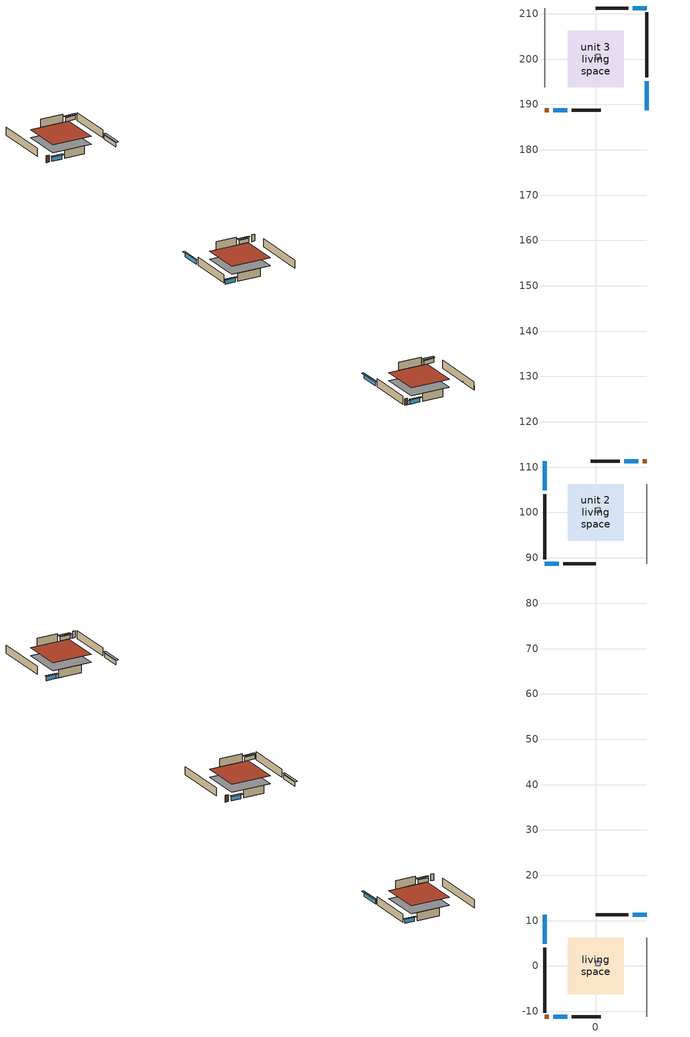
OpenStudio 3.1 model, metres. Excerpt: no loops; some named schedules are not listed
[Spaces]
central ac and furnace airloop ret air space
 floor adiabatic (AdiabaticConst): 0,0 0,1 1,1 1,0 z0
 wall adiabatic (AdiabaticConst): 0,0 1,0 1,1 0,1 0,0 z0:1
 ceiling adiabatic (AdiabaticConst): 1,0 1,1 0,1 0,0 z1
living space
 floor foundation (Surface_1 construction): -6.19,-6.19 -6.19,6.19 6.19,6.19 6.19,-6.19 z0
 wall outside (AdiabaticWallConstruction 1): -11.25,-11.25 -10.33,-11.25 z0:2.03
 wall outside (AdiabaticWallConstruction): -9.4,-11.25 -6.26,-11.25 / 11.25,11.25 8.11,11.25 / -11.25,11.25 -11.25,4.95 z0:1.22
 wall outside (Surface_5 construction): -5.34,-11.25 1.1,-11.25 z0:2.44
 wall outside (Surface_3 construction): 7.18,11.25 -0.02,11.25 z0:2.44
 wall outside (Surface_2 construction): -11.25,4.02 -11.25,-10.32 z0:2.44
 wall adiabatic (Surface_4 construction): 11.25,-11.25 11.25,6.24 z0:2.44
 window (WindowConstruction 2): -9.4,-11.25 -6.26,-11.25 z0:1.22
 window (WindowConstruction 1): 11.25,11.25 8.11,11.25 z0:1.22
 window (WindowConstruction): -11.25,11.25 -11.25,4.95 z0:1.22
 door (Door): -11.25,-11.25 -10.33,-11.25 z0:2.03
 roof outside (Surface_6 construction): -6.19,6.19 -6.19,-6.19 6.19,-6.19 6.19,6.19 z2.44
unit 2 central ac and furnace airloop ret air space
 floor adiabatic (unit 2 AdiabaticConst): 0,100 0,101 1,101 1,100 z0
 wall adiabatic (unit 2 AdiabaticConst): 0,100 1,100 1,101 0,101 0,100 z0:1
 ceiling adiabatic (unit 2 AdiabaticConst): 1,100 1,101 0,101 0,100 z1
unit 2 living space
 floor foundation (unit 2 Surface_1 construction): -6.19,93.81 -6.19,106.19 6.19,106.19 6.19,93.81 z0
 wall outside (unit 2 AdiabaticWallConstruction 1): 11.25,111.25 10.33,111.25 z0:2.03
 wall outside (unit 2 AdiabaticWallConstruction): 9.4,111.25 6.26,111.25 / -11.25,111.25 -11.25,104.95 / -11.25,88.75 -8.11,88.75 z0:1.22
 wall outside (unit 2 Surface_5 construction): 5.34,111.25 -1.1,111.25 z0:2.44
 wall outside (unit 2 Surface_3 construction): -7.18,88.75 0.02,88.75 z0:2.44
 wall outside (unit 2 Surface_4 construction): -11.25,104.02 -11.25,89.68 z0:2.44
 wall adiabatic (unit 2 Surface_2 construction): 11.25,88.75 11.25,106.24 z0:2.44
 window (unit 2 WindowConstruction 2): 9.4,111.25 6.26,111.25 z0:1.22
 window (unit 2 WindowConstruction 1): -11.25,111.25 -11.25,104.95 z0:1.22
 window (unit 2 WindowConstruction): -11.25,88.75 -8.11,88.75 z0:1.22
 door (unit 2 Door): 11.25,111.25 10.33,111.25 z0:2.03
 roof outside (unit 2 Surface_6 construction): -6.19,106.19 -6.19,93.81 6.19,93.81 6.19,106.19 z2.44
unit 3 central ac and furnace airloop ret air space
 floor adiabatic (unit 3 AdiabaticConst): 0,200 0,201 1,201 1,200 z0
 wall adiabatic (unit 3 AdiabaticConst): 0,200 1,200 1,201 0,201 0,200 z0:1
 ceiling adiabatic (unit 3 AdiabaticConst): 1,200 1,201 0,201 0,200 z1
unit 3 living space
 floor foundation (unit 3 Surface_1 construction): -6.19,193.81 -6.19,206.19 6.19,206.19 6.19,193.81 z0
 wall outside (unit 3 AdiabaticWallConstruction 1): -11.25,188.75 -10.33,188.75 z0:2.03
 wall outside (unit 3 AdiabaticWallConstruction): -9.4,188.75 -6.26,188.75 / 11.25,188.75 11.25,195.05 / 11.25,211.25 8.11,211.25 z0:1.22
 wall outside (unit 3 Surface_5 construction): -5.34,188.75 1.1,188.75 z0:2.44
 wall outside (unit 3 Surface_4 construction): 11.25,195.98 11.25,210.32 z0:2.44
 wall outside (unit 3 Surface_3 construction): 7.18,211.25 -0.02,211.25 z0:2.44
 wall adiabatic (unit 3 Surface_2 construction): -11.25,211.25 -11.25,193.76 z0:2.44
 window (unit 3 WindowConstruction 2): -9.4,188.75 -6.26,188.75 z0:1.22
 window (unit 3 WindowConstruction 1): 11.25,188.75 11.25,195.05 z0:1.22
 window (unit 3 WindowConstruction): 11.25,211.25 8.11,211.25 z0:1.22
 door (unit 3 Door): -11.25,188.75 -10.33,188.75 z0:2.03
 roof outside (unit 3 Surface_6 construction): -6.19,206.19 -6.19,193.81 6.19,193.81 6.19,206.19 z2.44
shading: -9.4,-11.25 -6.26,-11.25 / 11.25,11.25 8.11,11.25 / -11.25,11.25 -11.25,4.95 / 9.4,11.25 6.26,11.25 / -11.25,11.25 -11.25,4.95 / -11.25,-11.25 -8.11,-11.25 / -9.4,-11.25 -6.26,-11.25 / 11.25,-11.25 11.25,-4.95 / 11.25,11.25 8.11,11.25 z0:1.22; -5.96,-11.25 -9.71,-11.25 -9.71,-11.86 -5.96,-11.86 z1.52; 7.8,11.25 11.55,11.25 11.55,11.86 7.8,11.86 z1.52; -11.25,4.65 -11.25,11.55 -11.86,11.55 -11.86,4.65 z1.52; 5.96,111.25 9.71,111.25 9.71,111.86 5.96,111.86 z1.52; -11.25,104.65 -11.25,111.55 -11.86,111.55 -11.86,104.65 z1.52; -7.8,88.75 -11.55,88.75 -11.55,88.14 -7.8,88.14 z1.52; -5.96,188.75 -9.71,188.75 -9.71,188.14 -5.96,188.14 z1.52; 11.25,195.35 11.25,188.45 11.86,188.45 11.86,195.35 z1.52; 7.8,211.25 11.55,211.25 11.55,211.86 7.8,211.86 z1.52
[Building]
Building 1: Nominal Floor to Floor Height {m}=8; Standards Number of Stories=1; Standards Number of Above Ground Stories=1; Standards Building Type=Residential; Standards Number of Living Units=3
[Site:WaterMainsTemperature]
Calculation Method=Schedule; Temperature Schedule=mains temperature schedule
[Site:GroundTemperature:Deep]
17.4819, 17.4819, 17.4819, 17.4819, 17.4819, 17.4819, 17.4819, 17.4819, 17.4819, 17.4819, 17.4819, 17.4819
[Site:GroundTemperature:Shallow]
16.0135, 15.3405, 15.2866, 15.6059, 16.8881, 18.1643, 19.2707, 19.9716, 20.0311, 19.4611, 18.3829, 17.1458
[ClimateZones]
Climate Zone Institution Name 1=Building America; Climate Zone Document Year 1=0; Climate Zone Value 1=Hot-Dry
[Site]
Long Beach Daugherty Fld_CA_USA: Latitude {deg}=33.83; Longitude {deg}=-118.17; Time Zone {hr}=-8; Elevation {m}=8; Terrain=Suburbs
[Construction]
AdiabaticConst: Adiabatic
AdiabaticWallConstruction 1; AdiabaticWallConstruction: wood siding 1, WallRigidIns, WallStudAndCavity 2, Drywall 0.5 in.
Door: DoorMaterial
WindowConstruction 2; WindowConstruction 1; WindowConstruction: WindowMaterial
Surface_1 construction: Concrete 4.0 in., Floor Covering
Surface_5 construction; Surface_3 construction; Surface_2 construction: wood siding, WallSheathing, WallStudAndCavity, Drywall 0.5 in.
Surface_4 construction: WallSheathing, WallStudAndCavity 1
Surface_6 construction: asphalt or fiberglass shingles, RoofStudAndCavity
unit 2 AdiabaticConst: unit 2 Adiabatic
unit 2 AdiabaticWallConstruction 1; unit 2 AdiabaticWallConstruction: unit 2 wood siding 1, unit 2 WallRigidIns, unit 2 WallStudAndCavity 2, unit 2 Drywall 0.5 in.
unit 2 Door: unit 2 DoorMaterial
unit 2 WindowConstruction 2; unit 2 WindowConstruction 1; unit 2 WindowConstruction: unit 2 WindowMaterial
unit 2 Surface_1 construction: unit 2 Concrete 4.0 in., unit 2 Floor Covering
unit 2 Surface_5 construction; unit 2 Surface_4 construction; unit 2 Surface_3 construction: unit 2 wood siding, unit 2 WallSheathing, unit 2 WallStudAndCavity 1, unit 2 Drywall 0.5 in.
unit 2 Surface_2 construction: unit 2 WallSheathing, unit 2 WallStudAndCavity
unit 2 Surface_6 construction: unit 2 asphalt or fiberglass shingles, unit 2 RoofStudAndCavity
unit 3 AdiabaticConst: unit 3 Adiabatic
unit 3 AdiabaticWallConstruction 1; unit 3 AdiabaticWallConstruction: unit 3 wood siding 1, unit 3 WallRigidIns, unit 3 WallStudAndCavity 2, unit 3 Drywall 0.5 in.
unit 3 Door: unit 3 DoorMaterial
unit 3 WindowConstruction 2; unit 3 WindowConstruction 1; unit 3 WindowConstruction: unit 3 WindowMaterial
unit 3 Surface_1 construction: unit 3 Concrete 4.0 in., unit 3 Floor Covering
unit 3 Surface_5 construction; unit 3 Surface_4 construction; unit 3 Surface_3 construction: unit 3 wood siding, unit 3 WallSheathing, unit 3 WallStudAndCavity 1, unit 3 Drywall 0.5 in.
unit 3 Surface_2 construction: unit 3 WallSheathing, unit 3 WallStudAndCavity
unit 3 Surface_6 construction: unit 3 asphalt or fiberglass shingles, unit 3 RoofStudAndCavity
[Material:NoMass] Roughness=Rough; Thermal Resistance {m2-K/W}=176.1
Adiabatic; unit 2 Adiabatic; unit 3 Adiabatic
[Material] Roughness=Rough
Name | Thickness {m} | Conductivity {W/m-K} | Density {kg/m3} | Specific Heat {J/kg-K} | Thermal Absorptance | Solar Absorptance | Visible Absorptance
DoorMaterial; unit 2 DoorMaterial; unit 3 DoorMaterial | 0.04445 | 0.0612267 | 512.64 | 1214.23
WallStudAndCavity 2; unit 2 WallStudAndCavity 2; unit 3 WallStudAndCavity 2 | 0.0889 | 0.380278 | 52.3479 | 1209.89
WallRigidIns; unit 2 WallRigidIns; unit 3 WallRigidIns | 0.512978 | 0.029427 | 32.04 | 1214.23
wood siding 1; unit 2 wood siding 1; unit 3 wood siding 1 | 0.0254 | 0.102417 | 544.68 | 1172.36 | 0.9 | 0.75 | 0.75
Floor Covering; unit 2 Floor Covering; unit 3 Floor Covering | 0.0127 | 0.0450781 | 54.468 | 1339.84 | 0.9 | 0.9 | 0.9
Concrete 4.0 in.; unit 2 Concrete 4.0 in.; unit 3 Concrete 4.0 in. | 0.1016 | 1.803125 | 2242.8 | 837.4 | 0.9
WallStudAndCavity 1; unit 2 WallStudAndCavity; unit 3 WallStudAndCavity | 0.1397 | 0.393673 | 139.0536 | 1170.24
Drywall 0.5 in.; unit 2 Drywall 0.5 in.; unit 3 Drywall 0.5 in. | 0.0127 | 0.160291 | 801 | 837.4 | 0.9 | 0.5 | 0.1
WallStudAndCavity; unit 2 WallStudAndCavity 1; unit 3 WallStudAndCavity 1 | 0.1397 | 0.0823012 | 139.0536 | 1170.24
WallSheathing; unit 2 WallSheathing; unit 3 WallSheathing | 0.0127 | 0.115458 | 512.64 | 1214.23
wood siding; unit 2 wood siding; unit 3 wood siding | 0.0254 | 0.102417 | 544.68 | 1172.36 | 0.9 | 0.7 | 0.7
RoofStudAndCavity; unit 2 RoofStudAndCavity; unit 3 RoofStudAndCavity | 0.0889 | 0.502087 | 50.32683 | 1063.81
asphalt or fiberglass shingles; unit 2 asphalt or fiberglass shingles; unit 3 asphalt or fiberglass shingles | 0.009525 | 0.162714 | 1121.4 | 1465.45 | 0.9 | 0.85 | 0.85
[WindowMaterial:SimpleGlazingSystem] U-Factor {W/m2-K}=2.10086; Solar Heat Gain Coefficient=0.3
WindowMaterial; unit 2 WindowMaterial; unit 3 WindowMaterial
[OtherEquipment]
Name | Other Equipment Definition | Space or SpaceType | Schedule | Fuel Type
mech vent house fan latent load equip | mech vent house fan latent load equip | living space | Always On Discrete | None
mech vent house fan sensible load equip | mech vent house fan sensible load equip | living space | Always On Discrete | None
central_ac_and_furnace_airloop_0_SupLatLkToDZ equip | central_ac_and_furnace_airloop_0_SupLatLkToDZ equip | living space | Always On Discrete | None
central_ac_and_furnace_airloop_0_SupSensLkToDZ equip | central_ac_and_furnace_airloop_0_SupSensLkToDZ equip | living space | Always On Discrete | None
central_ac_and_furnace_airloop_0_RetCondToDZ equip | central_ac_and_furnace_airloop_0_RetCondToDZ equip | living space | Always On Discrete | None
central_ac_and_furnace_airloop_0_SupCondToDZ equip | central_ac_and_furnace_airloop_0_SupCondToDZ equip | living space | Always On Discrete | None
central_ac_and_furnace_airloop_0_RetLatLkToRP equip | central_ac_and_furnace_airloop_0_RetLatLkToRP equip | central ac and furnace airloop ret air space | Always On Discrete | None
central_ac_and_furnace_airloop_0_RetSensLkToRP equip | central_ac_and_furnace_airloop_0_RetSensLkToRP equip | central ac and furnace airloop ret air space | Always On Discrete | None
central_ac_and_furnace_airloop_0_SupCondToLv equip | central_ac_and_furnace_airloop_0_SupCondToLv equip | living space | Always On Discrete | None
central_ac_and_furnace_airloop_0_SupLatLkToLv equip | central_ac_and_furnace_airloop_0_SupLatLkToLv equip | living space | Always On Discrete | None
central_ac_and_furnace_airloop_0_SupSensLkToLv equip | central_ac_and_furnace_airloop_0_SupSensLkToLv equip | living space | Always On Discrete | None
water latent | water latent | living space | fixtures | None
water sensible | water sensible | living space | fixtures | None
cooking range 1 | cooking range 2 | living space | cooking_range | NaturalGas
clothes dryer 1 | clothes dryer 2 | living space | clothes_dryer | NaturalGas
water heater EC adjustment | water heater EC adjustment | living space | Always On Discrete | NaturalGas
central_ac_and_furnace_airloop_0_RetCondToRP equip | central_ac_and_furnace_airloop_0_RetCondToRP equip | central ac and furnace airloop ret air space | Always On Discrete | None
unit 2 mech vent house fan latent load equip | unit 2 mech vent house fan latent load equip | unit 2 living space | unit 2 Always On Discrete | None
unit 2 mech vent house fan sensible load equip | unit 2 mech vent house fan sensible load equip | unit 2 living space | unit 2 Always On Discrete | None
unit 2 central_ac_and_furnace_airloop_0_SupLatLkToDZ equip | unit 2 central_ac_and_furnace_airloop_0_SupLatLkToDZ equip | unit 2 living space | unit 2 Always On Discrete | None
unit 2 central_ac_and_furnace_airloop_0_SupSensLkToDZ equip | unit 2 central_ac_and_furnace_airloop_0_SupSensLkToDZ equip | unit 2 living space | unit 2 Always On Discrete | None
unit 2 central_ac_and_furnace_airloop_0_RetCondToDZ equip | unit 2 central_ac_and_furnace_airloop_0_RetCondToDZ equip | unit 2 living space | unit 2 Always On Discrete | None
unit 2 central_ac_and_furnace_airloop_0_SupCondToDZ equip | unit 2 central_ac_and_furnace_airloop_0_SupCondToDZ equip | unit 2 living space | unit 2 Always On Discrete | None
unit 2 central_ac_and_furnace_airloop_0_RetLatLkToRP equip | unit 2 central_ac_and_furnace_airloop_0_RetLatLkToRP equip | unit 2 central ac and furnace airloop ret air space | unit 2 Always On Discrete | None
unit 2 central_ac_and_furnace_airloop_0_RetSensLkToRP equip | unit 2 central_ac_and_furnace_airloop_0_RetSensLkToRP equip | unit 2 central ac and furnace airloop ret air space | unit 2 Always On Discrete | None
unit 2 central_ac_and_furnace_airloop_0_RetCondToRP equip | unit 2 central_ac_and_furnace_airloop_0_RetCondToRP equip | unit 2 central ac and furnace airloop ret air space | unit 2 Always On Discrete | None
unit 2 central_ac_and_furnace_airloop_0_SupCondToLv equip | unit 2 central_ac_and_furnace_airloop_0_SupCondToLv equip | unit 2 living space | unit 2 Always On Discrete | None
unit 2 central_ac_and_furnace_airloop_0_SupLatLkToLv equip | unit 2 central_ac_and_furnace_airloop_0_SupLatLkToLv equip | unit 2 living space | unit 2 Always On Discrete | None
unit 2 central_ac_and_furnace_airloop_0_SupSensLkToLv equip | unit 2 central_ac_and_furnace_airloop_0_SupSensLkToLv equip | unit 2 living space | unit 2 Always On Discrete | None
unit 2 water latent | unit 2 water latent | unit 2 living space | unit 2 fixtures | None
unit 2 water sensible | unit 2 water sensible | unit 2 living space | unit 2 fixtures | None
unit 2 cooking range 1 | unit 2 cooking range 2 | unit 2 living space | unit 2 cooking_range | NaturalGas
unit 2 clothes dryer 1 | unit 2 clothes dryer 2 | unit 2 living space | unit 2 clothes_dryer | NaturalGas
unit 2 water heater EC adjustment | unit 2 water heater EC adjustment | unit 2 living space | unit 2 Always On Discrete | NaturalGas
unit 3 mech vent house fan latent load equip | unit 3 mech vent house fan latent load equip | unit 3 living space | unit 3 Always On Discrete | None
unit 3 mech vent house fan sensible load equip | unit 3 mech vent house fan sensible load equip | unit 3 living space | unit 3 Always On Discrete | None
unit 3 central_ac_and_furnace_airloop_0_SupLatLkToDZ equip | unit 3 central_ac_and_furnace_airloop_0_SupLatLkToDZ equip | unit 3 living space | unit 3 Always On Discrete | None
unit 3 central_ac_and_furnace_airloop_0_SupSensLkToDZ equip | unit 3 central_ac_and_furnace_airloop_0_SupSensLkToDZ equip | unit 3 living space | unit 3 Always On Discrete | None
unit 3 central_ac_and_furnace_airloop_0_RetCondToDZ equip | unit 3 central_ac_and_furnace_airloop_0_RetCondToDZ equip | unit 3 living space | unit 3 Always On Discrete | None
unit 3 central_ac_and_furnace_airloop_0_SupCondToDZ equip | unit 3 central_ac_and_furnace_airloop_0_SupCondToDZ equip | unit 3 living space | unit 3 Always On Discrete | None
unit 3 central_ac_and_furnace_airloop_0_RetLatLkToRP equip | unit 3 central_ac_and_furnace_airloop_0_RetLatLkToRP equip | unit 3 central ac and furnace airloop ret air space | unit 3 Always On Discrete | None
unit 3 central_ac_and_furnace_airloop_0_RetSensLkToRP equip | unit 3 central_ac_and_furnace_airloop_0_RetSensLkToRP equip | unit 3 central ac and furnace airloop ret air space | unit 3 Always On Discrete | None
unit 3 central_ac_and_furnace_airloop_0_RetCondToRP equip | unit 3 central_ac_and_furnace_airloop_0_RetCondToRP equip | unit 3 central ac and furnace airloop ret air space | unit 3 Always On Discrete | None
unit 3 central_ac_and_furnace_airloop_0_SupCondToLv equip | unit 3 central_ac_and_furnace_airloop_0_SupCondToLv equip | unit 3 living space | unit 3 Always On Discrete | None
unit 3 central_ac_and_furnace_airloop_0_SupLatLkToLv equip | unit 3 central_ac_and_furnace_airloop_0_SupLatLkToLv equip | unit 3 living space | unit 3 Always On Discrete | None
unit 3 central_ac_and_furnace_airloop_0_SupSensLkToLv equip | unit 3 central_ac_and_furnace_airloop_0_SupSensLkToLv equip | unit 3 living space | unit 3 Always On Discrete | None
unit 3 water latent | unit 3 water latent | unit 3 living space | unit 3 fixtures | None
unit 3 water sensible | unit 3 water sensible | unit 3 living space | unit 3 fixtures | None
unit 3 cooking range 1 | unit 3 cooking range 2 | unit 3 living space | unit 3 cooking_range | NaturalGas
unit 3 clothes dryer 1 | unit 3 clothes dryer 2 | unit 3 living space | unit 3 clothes_dryer | NaturalGas
unit 3 water heater EC adjustment | unit 3 water heater EC adjustment | unit 3 living space | unit 3 Always On Discrete | NaturalGas
[SpaceInfiltration:DesignFlowRate] Design Flow Rate Calculation Method=Flow/Space; Design Flow Rate {m3/s}=0
Name | Space or SpaceType | Schedule
infil flow; whole house fan flow; natural vent flow | living space | Always On Discrete
unit 2 infil flow; unit 2 whole house fan flow; unit 2 natural vent flow | unit 2 living space | unit 2 Always On Discrete
unit 3 infil flow; unit 3 whole house fan flow; unit 3 natural vent flow | unit 3 living space | unit 3 Always On Discrete
[ElectricEquipment]
Name | Electric Equipment Definition | Space or SpaceType | Schedule
mech vent house fan cfis | mech vent house fan cfis | living space | Always On Discrete
mech vent house fan | mech vent house fan | living space | Always On Discrete
mech vent bath fan 0 | mech vent bath fan 0 | living space | mech vent bath fan 0 schedule
mech vent range fan 0 | mech vent range fan 0 | living space | mech vent range fan 0 schedule
whole house fan | whole house fan | living space | Always On Discrete
misc plug loads | misc plug loads | living space | plug_loads_other
misc tv | misc tv | living space | plug_loads_tv
cooking range | cooking range | living space | cooking_range
freezer | freezer | living space | freezer
fridge 1 | fridge 2 | living space | refrigerator
fridge | fridge | living space | refrigerator
dishwasher | dishwasher | living space | dishwasher_power
clothes dryer | clothes dryer | living space | clothes_dryer
clothes washer | clothes washer | living space | clothes_washer_power
ceiling fan | ceiling fan | living space | ceiling_fan
unit 2 mech vent house fan cfis | unit 2 mech vent house fan cfis | unit 2 living space | unit 2 Always On Discrete
unit 2 mech vent house fan | unit 2 mech vent house fan | unit 2 living space | unit 2 Always On Discrete
unit 2 mech vent bath fan 0 | unit 2 mech vent bath fan 0 | unit 2 living space | unit 2 mech vent bath fan 0 schedule
unit 2 mech vent range fan 0 | unit 2 mech vent range fan 0 | unit 2 living space | unit 2 mech vent range fan 0 schedule
unit 2 whole house fan | unit 2 whole house fan | unit 2 living space | unit 2 Always On Discrete
unit 2 misc plug loads | unit 2 misc plug loads | unit 2 living space | unit 2 plug_loads_other
unit 2 misc tv | unit 2 misc tv | unit 2 living space | unit 2 plug_loads_tv
unit 2 cooking range | unit 2 cooking range | unit 2 living space | unit 2 cooking_range
unit 2 freezer | unit 2 freezer | unit 2 living space | unit 2 freezer
unit 2 fridge 1 | unit 2 fridge 2 | unit 2 living space | unit 2 refrigerator
unit 2 fridge | unit 2 fridge | unit 2 living space | unit 2 refrigerator
unit 2 dishwasher | unit 2 dishwasher | unit 2 living space | unit 2 dishwasher_power
unit 2 clothes dryer | unit 2 clothes dryer | unit 2 living space | unit 2 clothes_dryer
unit 2 clothes washer | unit 2 clothes washer | unit 2 living space | unit 2 clothes_washer_power
unit 2 ceiling fan | unit 2 ceiling fan | unit 2 living space | unit 2 ceiling_fan
unit 3 mech vent house fan cfis | unit 3 mech vent house fan cfis | unit 3 living space | unit 3 Always On Discrete
unit 3 mech vent house fan | unit 3 mech vent house fan | unit 3 living space | unit 3 Always On Discrete
unit 3 mech vent bath fan 0 | unit 3 mech vent bath fan 0 | unit 3 living space | unit 3 mech vent bath fan 0 schedule
unit 3 mech vent range fan 0 | unit 3 mech vent range fan 0 | unit 3 living space | unit 3 mech vent range fan 0 schedule
unit 3 whole house fan | unit 3 whole house fan | unit 3 living space | unit 3 Always On Discrete
unit 3 misc plug loads | unit 3 misc plug loads | unit 3 living space | unit 3 plug_loads_other
unit 3 misc tv | unit 3 misc tv | unit 3 living space | unit 3 plug_loads_tv
unit 3 cooking range | unit 3 cooking range | unit 3 living space | unit 3 cooking_range
unit 3 freezer | unit 3 freezer | unit 3 living space | unit 3 freezer
unit 3 fridge 1 | unit 3 fridge 2 | unit 3 living space | unit 3 refrigerator
unit 3 fridge | unit 3 fridge | unit 3 living space | unit 3 refrigerator
unit 3 dishwasher | unit 3 dishwasher | unit 3 living space | unit 3 dishwasher_power
unit 3 clothes dryer | unit 3 clothes dryer | unit 3 living space | unit 3 clothes_dryer
unit 3 clothes washer | unit 3 clothes washer | unit 3 living space | unit 3 clothes_washer_power
unit 3 ceiling fan | unit 3 ceiling fan | unit 3 living space | unit 3 ceiling_fan
[Space]
Name | Thermal Zone | Space Type
central ac and furnace airloop ret air space | central ac and furnace airloop ret air zone
living space | living space | Space Type 1
unit 2 central ac and furnace airloop ret air space | unit 2 central ac and furnace airloop ret air zone
unit 2 living space | unit 2 living space | unit 2 Space Type 1
unit 3 central ac and furnace airloop ret air space | unit 3 central ac and furnace airloop ret air zone
unit 3 living space | unit 3 living space | unit 3 Space Type 1
[ThermalZone] Use Ideal Air Loads=No
Name | Volume {m3} | Thermostat
central ac and furnace airloop ret air zone; unit 2 central ac and furnace airloop ret air zone; unit 3 central ac and furnace airloop ret air zone | 1
living space | 373.556 | living space temperature setpoint
unit 2 living space | 373.556 | unit 2 living space temperature setpoint
unit 3 living space | 373.556 | unit 3 living space temperature setpoint
[Exterior:Lights]
Name | Exterior Lights Definition | Schedule
exterior lighting | exterior lighting | lighting_exterior
unit 2 exterior lighting | unit 2 exterior lighting | unit 2 lighting_exterior
unit 3 exterior lighting | unit 3 exterior lighting | unit 3 lighting_exterior
[Lights] Fraction Replaceable=1
Name | Lights Definition | Space or SpaceType | Schedule
interior lighting | interior lighting | living space | lighting_interior
unit 2 interior lighting | unit 2 interior lighting | unit 2 living space | unit 2 lighting_interior
unit 3 interior lighting | unit 3 interior lighting | unit 3 living space | unit 3 lighting_interior
[People] Multiplier=1
Name | People Definition | Space or SpaceType | Number of People Schedule | Activity Level Schedule
occupants | occupants | living space | occupants | occupants activity schedule
unit 2 occupants | unit 2 occupants | unit 2 living space | unit 2 occupants | unit 2 occupants activity schedule
unit 3 occupants | unit 3 occupants | unit 3 living space | unit 3 occupants | unit 3 occupants activity schedule
[InternalMass] Multiplier=1
Name | Internal Mass Definition | Space or SpaceType
furniture mass living space living | furniture mass living space living | living space
living space Living Partition | living space Living Partition | living space
unit 2 furniture mass living space living | unit 2 furniture mass living space living | unit 2 living space
unit 2 living space Living Partition | unit 2 living space Living Partition | unit 2 living space
